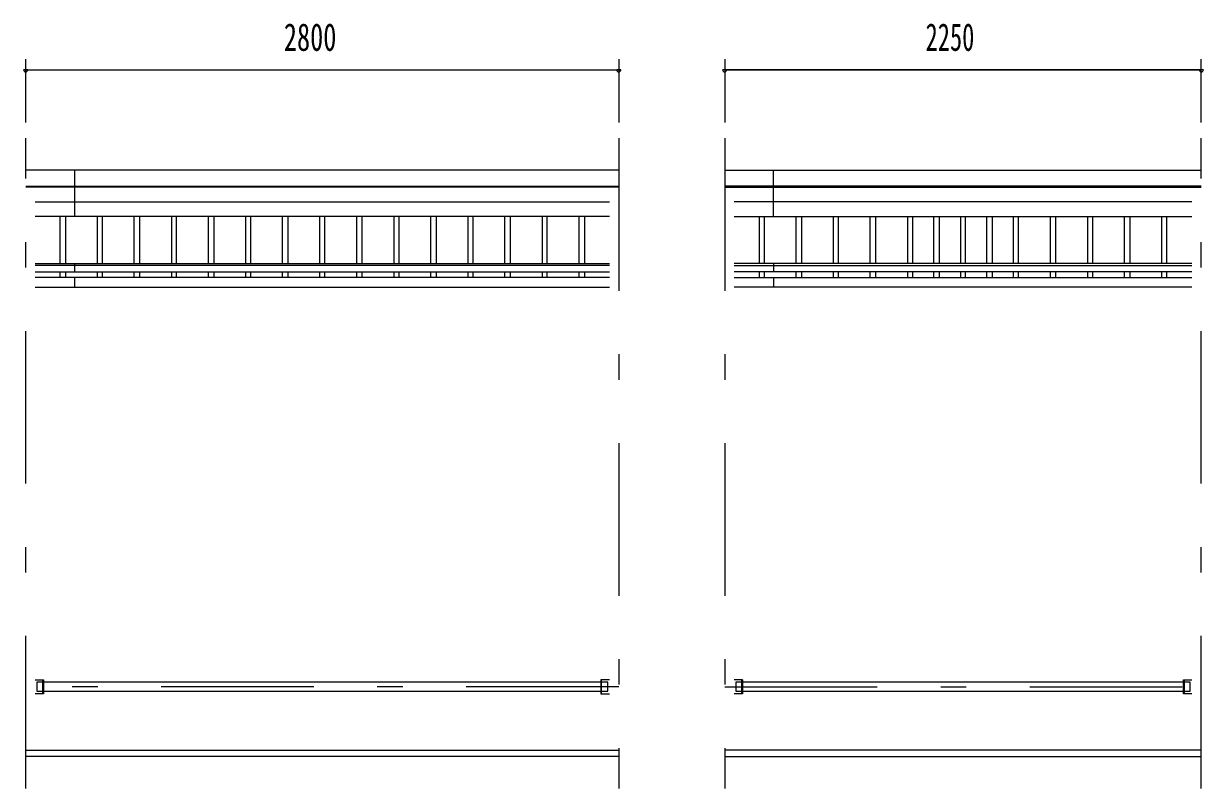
# Model space of a CAD drawing. Units: millimetres, scale not verified. Extents: x -25342 to 25343, y -10500 to 10500.
# Drawn here: x -16494 to -10924, y 1645 to 5257 of the extents above; entities that cross this region are included whole.
import ezdxf
from ezdxf.enums import TextEntityAlignment as Align

# ---------------------------------------------------------------- set-up
doc = ezdxf.new("R2010")
doc.units = ezdxf.units.MM
doc.header["$LTSCALE"] = 60
doc.linetypes.add('USER3', pattern=[24, 12, -5, 2, -5])
for name, color, linetype, lineweight in [('0-2_1-05BOLD', 7, 'Continuous', 18), ('0-3_1-25CENTER', 3, 'USER3', 18), ('0-4_1-45THIN', 4, 'Continuous', 18), ('0-5_1-55DIM', 3, 'Continuous', 18)]:
    doc.layers.add(name, color=color, linetype=linetype, lineweight=lineweight)
doc.styles.add('ＭＳ ゴシック', font='')
doc.styles.get('ＭＳ ゴシック').set_extended_font_data('MS Gothic')

msp = doc.modelspace()

# ---------------------------------------------------------------- linework, layer by layer
at = {"layer": '0-2_1-05BOLD'}
for p, q in [((-13684.13, 4563.67), (-16484.13, 4563.67)), ((-16254.14, 4563.67), (-16254.14, 4345.48)), ((-13184.14, 4563.67), (-10934.13, 4563.67)), ((-12954.14, 4345.48), (-12954.14, 4563.67)), ((-16484.13, 4488.53), (-13684.13, 4488.53)), ((-13684.13, 4484.46), (-16484.13, 4484.46)), ((-10934.13, 4488.53), (-13184.14, 4488.53)), ((-13184.14, 4484.46), (-10934.13, 4484.46)), ((-16439.59, 4414.97), (-13728.69, 4414.97)), ((-10978.69, 4414.97), (-13139.59, 4414.97)), ((-13728.69, 4345.48), (-16439.59, 4345.48)), ((-13139.59, 4345.48), (-10978.69, 4345.48)), ((-16439.59, 4123.86), (-13728.69, 4123.86)), ((-16254.14, 4123.86), (-16254.14, 4083.82)), ((-10978.69, 4123.86), (-13139.59, 4123.86)), ((-12954.14, 4123.86), (-12954.14, 4083.82)), ((-13728.69, 4113.43), (-16439.59, 4113.43)), ((-16439.59, 4083.82), (-13728.69, 4083.82)), ((-13139.59, 4113.43), (-10978.69, 4113.43)), ((-10978.69, 4083.82), (-13139.59, 4083.82)), ((-13728.69, 4057.49), (-16439.59, 4057.49)), ((-16439.59, 4012.49), (-13728.69, 4012.49)), ((-16254.14, 4057.49), (-16254.14, 4012.49)), ((-13139.59, 4057.49), (-10978.69, 4057.49)), ((-10978.69, 4012.49), (-13139.59, 4012.49)), ((-12954.14, 4057.49), (-12954.14, 4012.49)), ((-16402.79, 2091.67), (-16402.79, 2157.67)), ((-13768.69, 2146.02), (-16399.59, 2146.02)), ((-13765.49, 2091.67), (-13765.49, 2157.67)), ((-13099.58, 2157.67), (-13139.59, 2157.67)), ((-13102.79, 2091.67), (-13102.79, 2157.67)), ((-11018.69, 2146.02), (-13099.59, 2146.02)), ((-11015.49, 2157.67), (-11015.49, 2091.67)), ((-10986.64, 2146.02), (-11015.49, 2146.02)), ((-16431.64, 2103.32), (-16402.79, 2103.32)), ((-16399.59, 2103.32), (-13768.69, 2103.32)), ((-13099.59, 2103.32), (-11018.69, 2103.32)), ((-16484.13, 1824.67), (-13684.13, 1824.67)), ((-13684.13, 1794.67), (-16484.13, 1794.67)), ((-10934.13, 1824.67), (-13184.14, 1824.67)), ((-13184.14, 1794.67), (-10934.13, 1794.67))]:
    msp.add_line(p, q, dxfattribs=at)
for points in [[(-16439.59, 2157.67), (-16399.59, 2157.67), (-16399.59, 2091.67), (-16439.59, 2091.67)], [(-16402.79, 2146.02), (-16431.64, 2146.02), (-16431.64, 2103.32)], [(-13728.69, 2157.67), (-13768.68, 2157.67), (-13768.68, 2091.67), (-13728.69, 2091.67)], [(-13765.49, 2103.32), (-13736.64, 2103.32), (-13736.64, 2146.02), (-13765.49, 2146.02)], [(-13099.58, 2157.67), (-13099.58, 2091.67), (-13139.59, 2091.67)], [(-13102.79, 2146.02), (-13131.64, 2146.02), (-13131.64, 2103.32), (-13102.79, 2103.32)], [(-10978.69, 2091.67), (-11018.69, 2091.67), (-11018.69, 2157.67), (-10978.69, 2157.67)], [(-11015.49, 2103.32), (-10986.64, 2103.32), (-10986.64, 2146.02)]]:
    msp.add_lwpolyline(points, dxfattribs=at)
at = {"layer": '0-3_1-25CENTER'}
for p, q in [((-16484.14, 1644.67), (-16484.14, 4714.67)), ((-13684.14, 4714.67), (-13684.14, 1644.67)), ((-13184.14, 4714.67), (-13184.14, 1644.67)), ((-10934.14, 1644.67), (-10934.14, 4714.67)), ((-13684.14, 2124.67), (-16484.14, 2124.67)), ((-13184.14, 2124.67), (-10934.14, 2124.67))]:
    msp.add_line(p, q, dxfattribs=at)
at = {"layer": '0-4_1-45THIN'}
for p, q in [((-16321.63, 4123.86), (-16321.63, 4345.48)), ((-16296.63, 4345.48), (-16296.63, 4123.86)), ((-16146.63, 4345.48), (-16146.63, 4123.86)), ((-16121.63, 4123.86), (-16121.63, 4345.48)), ((-15971.64, 4123.86), (-15971.64, 4345.48)), ((-15946.63, 4345.48), (-15946.63, 4123.86)), ((-15796.63, 4345.48), (-15796.63, 4123.86)), ((-15771.63, 4123.86), (-15771.63, 4345.48)), ((-15621.63, 4123.86), (-15621.63, 4345.48)), ((-15596.63, 4345.48), (-15596.63, 4123.86)), ((-15446.63, 4345.48), (-15446.63, 4123.86)), ((-15421.63, 4123.86), (-15421.63, 4345.48)), ((-15271.63, 4123.86), (-15271.63, 4345.48)), ((-15246.63, 4345.48), (-15246.63, 4123.86)), ((-15096.63, 4345.48), (-15096.63, 4123.86)), ((-15071.63, 4123.86), (-15071.63, 4345.48)), ((-14921.63, 4123.86), (-14921.63, 4345.48)), ((-14896.63, 4345.48), (-14896.63, 4123.86)), ((-14746.63, 4345.48), (-14746.63, 4123.86)), ((-14721.63, 4123.86), (-14721.63, 4345.48)), ((-14571.63, 4123.86), (-14571.63, 4345.48)), ((-14546.63, 4345.48), (-14546.63, 4123.86)), ((-14396.64, 4345.48), (-14396.64, 4123.86)), ((-14371.63, 4123.86), (-14371.63, 4345.48)), ((-14221.63, 4123.86), (-14221.63, 4345.48)), ((-14196.63, 4345.48), (-14196.63, 4123.86)), ((-14046.64, 4345.48), (-14046.64, 4123.86)), ((-14021.63, 4123.86), (-14021.63, 4345.48)), ((-13871.63, 4123.86), (-13871.63, 4345.48)), ((-13846.63, 4345.48), (-13846.63, 4123.86)), ((-13021.63, 4345.48), (-13021.63, 4123.86)), ((-12996.63, 4123.86), (-12996.63, 4345.48)), ((-12846.63, 4123.86), (-12846.63, 4345.48)), ((-12821.63, 4345.48), (-12821.63, 4123.86)), ((-12671.63, 4345.48), (-12671.63, 4123.86)), ((-12646.63, 4123.86), (-12646.63, 4345.48)), ((-12496.63, 4123.86), (-12496.63, 4345.48)), ((-12471.63, 4345.48), (-12471.63, 4123.86)), ((-12321.63, 4345.48), (-12321.63, 4123.86)), ((-12296.63, 4123.86), (-12296.63, 4345.48)), ((-12196.63, 4123.86), (-12196.63, 4345.48)), ((-12171.63, 4345.48), (-12171.63, 4123.86)), ((-12071.64, 4345.48), (-12071.64, 4123.86)), ((-12046.63, 4123.86), (-12046.63, 4345.48)), ((-11946.63, 4123.86), (-11946.63, 4345.48)), ((-11921.63, 4345.48), (-11921.63, 4123.86)), ((-11821.64, 4345.48), (-11821.64, 4123.86)), ((-11796.64, 4123.86), (-11796.64, 4345.48)), ((-11646.63, 4123.86), (-11646.63, 4345.48)), ((-11621.63, 4345.48), (-11621.63, 4123.86)), ((-11471.64, 4345.48), (-11471.64, 4123.86)), ((-11446.63, 4123.86), (-11446.63, 4345.48)), ((-11296.64, 4123.86), (-11296.64, 4345.48)), ((-11271.63, 4345.48), (-11271.63, 4123.86)), ((-11121.64, 4345.48), (-11121.64, 4123.86)), ((-11096.63, 4123.86), (-11096.63, 4345.48)), ((-16321.63, 4057.49), (-16321.63, 4083.82)), ((-16296.63, 4083.82), (-16296.63, 4057.49)), ((-16146.63, 4083.82), (-16146.63, 4057.49)), ((-16121.63, 4057.49), (-16121.63, 4083.82)), ((-15971.64, 4057.49), (-15971.64, 4083.82)), ((-15946.63, 4083.82), (-15946.63, 4057.49)), ((-15796.63, 4083.82), (-15796.63, 4057.49)), ((-15771.63, 4057.49), (-15771.63, 4083.82)), ((-15621.63, 4057.49), (-15621.63, 4083.82)), ((-15596.63, 4083.82), (-15596.63, 4057.49)), ((-15446.63, 4083.82), (-15446.63, 4057.49)), ((-15421.63, 4057.49), (-15421.63, 4083.82)), ((-15271.63, 4057.49), (-15271.63, 4083.82)), ((-15246.63, 4083.82), (-15246.63, 4057.49)), ((-15096.63, 4083.82), (-15096.63, 4057.49)), ((-15071.63, 4057.49), (-15071.63, 4083.82)), ((-14921.63, 4057.49), (-14921.63, 4083.82)), ((-14896.63, 4083.82), (-14896.63, 4057.49)), ((-14746.63, 4083.82), (-14746.63, 4057.49)), ((-14721.63, 4057.49), (-14721.63, 4083.82)), ((-14571.63, 4057.49), (-14571.63, 4083.82)), ((-14546.63, 4083.82), (-14546.63, 4057.49)), ((-14396.64, 4083.82), (-14396.64, 4057.49)), ((-14371.63, 4057.49), (-14371.63, 4083.82)), ((-14221.63, 4057.49), (-14221.63, 4083.82)), ((-14196.63, 4083.82), (-14196.63, 4057.49)), ((-14046.64, 4083.82), (-14046.64, 4057.49)), ((-14021.63, 4057.49), (-14021.63, 4083.82)), ((-13871.63, 4057.49), (-13871.63, 4083.82)), ((-13846.63, 4083.82), (-13846.63, 4057.49)), ((-13021.63, 4083.82), (-13021.63, 4057.49)), ((-12996.63, 4057.49), (-12996.63, 4083.82)), ((-12846.63, 4057.49), (-12846.63, 4083.82)), ((-12821.63, 4083.82), (-12821.63, 4057.49)), ((-12671.63, 4083.82), (-12671.63, 4057.49)), ((-12646.63, 4057.49), (-12646.63, 4083.82)), ((-12496.63, 4057.49), (-12496.63, 4083.82)), ((-12471.63, 4083.82), (-12471.63, 4057.49)), ((-12321.63, 4083.82), (-12321.63, 4057.49)), ((-12296.63, 4057.49), (-12296.63, 4083.82)), ((-12196.63, 4057.49), (-12196.63, 4083.82)), ((-12171.63, 4083.82), (-12171.63, 4057.49)), ((-12071.64, 4083.82), (-12071.64, 4057.49)), ((-12046.63, 4057.49), (-12046.63, 4083.82)), ((-11946.63, 4057.49), (-11946.63, 4083.82)), ((-11921.63, 4083.82), (-11921.63, 4057.49)), ((-11821.64, 4083.82), (-11821.64, 4057.49)), ((-11796.64, 4057.49), (-11796.64, 4083.82)), ((-11646.63, 4057.49), (-11646.63, 4083.82)), ((-11621.63, 4083.82), (-11621.63, 4057.49)), ((-11471.64, 4083.82), (-11471.64, 4057.49)), ((-11446.63, 4057.49), (-11446.63, 4083.82)), ((-11296.64, 4057.49), (-11296.64, 4083.82)), ((-11271.63, 4083.82), (-11271.63, 4057.49)), ((-11121.64, 4083.82), (-11121.64, 4057.49)), ((-11096.63, 4057.49), (-11096.63, 4083.82))]:
    msp.add_line(p, q, dxfattribs=at)
at = {"layer": '0-5_1-55DIM'}
for p, q in [((-16484.13, 4789.67), (-16484.13, 5088.67)), ((-13684.13, 5088.67), (-13684.13, 4789.67)), ((-13184.14, 5088.67), (-13184.14, 4789.67)), ((-10934.13, 4789.67), (-10934.13, 5088.67)), ((-16474.13, 5038.67), (-16494.13, 5038.67)), ((-16484.13, 5038.67), (-13684.13, 5038.67)), ((-16484.13, 5038.67), (-13684.13, 5038.67)), ((-13674.13, 5038.67), (-13694.13, 5038.67)), ((-13174.14, 5038.67), (-13194.14, 5038.67)), ((-13184.14, 5038.67), (-10934.13, 5038.67)), ((-10934.13, 5038.67), (-13184.14, 5038.67)), ((-10924.13, 5038.67), (-10944.13, 5038.67))]:
    msp.add_line(p, q, dxfattribs=at)
for centre in [(-16484.13, 5038.67), (-13684.13, 5038.67), (-13184.14, 5038.67), (-10934.13, 5038.67)]:
    msp.add_arc(centre, 10, 180, 0, dxfattribs=at)

# ---------------------------------------------------------------- texts
at = {"layer": '0-5_1-55DIM', "color": 7, "style": 'ＭＳ ゴシック'}
for s, width, p in [('2800', 0.7, (-15265.41, 5088.67)), ('2250', 0.65, (-12235.82, 5088.67))]:
    msp.add_text(s, height=130.2, dxfattribs=dict(at, width=width)).set_placement(p, align=Align.BOTTOM_LEFT)

doc.saveas('drawing.dxf')
